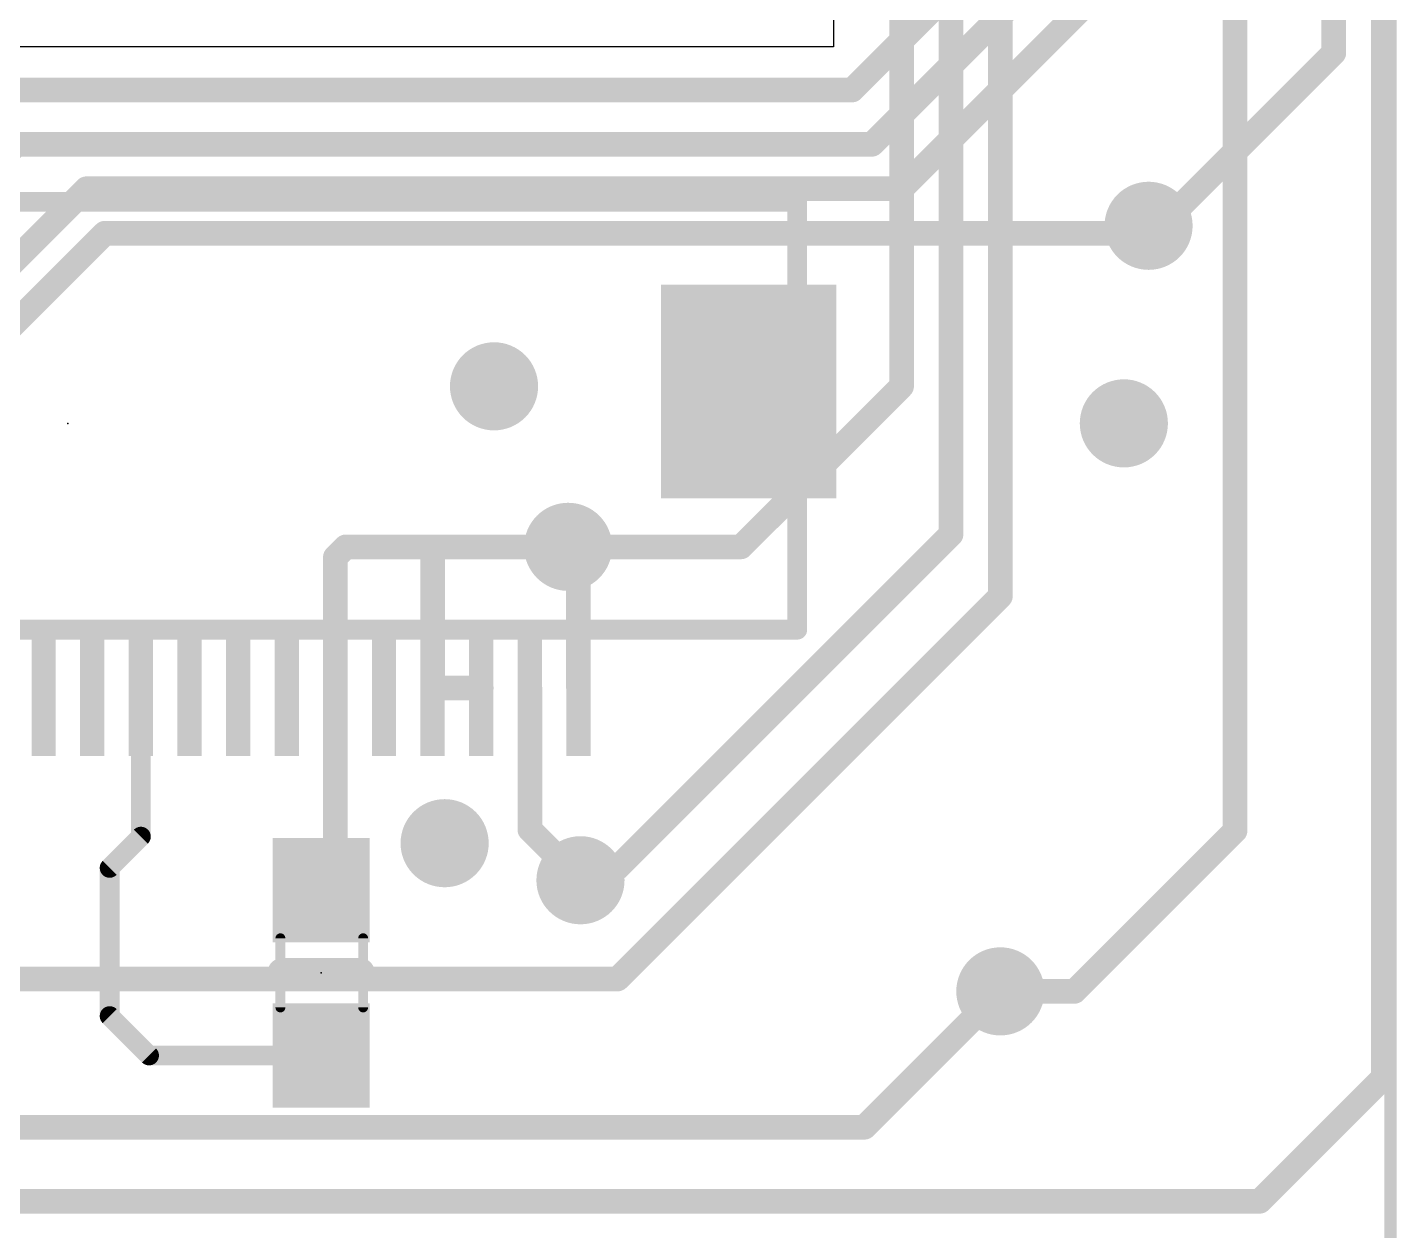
# Model space of a CAD drawing. Extents: x -59 to 59, y -28 to 22.
# Drawn here: x -32.21 to -18.13, y -18.72 to -6.34 of the extents above; entities that cross this region are included whole.
import ezdxf

# ---------------------------------------------------------------- set-up
doc = ezdxf.new("R2010")
doc.units = 0
for name, color, linetype in [('1', 12, 'CONTINUOUS'), ('16', 5, 'CONTINUOUS'), ('18', 110, 'CONTINUOUS'), ('20', 4, 'CONTINUOUS'), ('21', 40, 'CONTINUOUS'), ('22', 6, 'CONTINUOUS'), ('23', 53, 'CONTINUOUS'), ('24', 53, 'CONTINUOUS'), ('51', 253, 'CONTINUOUS')]:
    doc.layers.add(name, color=color, linetype=linetype)

# ---------------------------------------------------------------- blocks, each defined once
blk = doc.blocks.new('RECT')
blk.add_solid([(-0.5, -0.5), (0.5, -0.5), (-0.5, 0.5), (0.5, 0.5)])
blk = doc.blocks.new('ROUNDV')
at = {"const_width": 0.5}
blk.add_lwpolyline([(0, -0.25, 1), (0, 0.25, 1), (0, -0.25)], format="xyb", dxfattribs=at)

msp = doc.modelspace()

# ---------------------------------------------------------------- linework, layer by layer
at = {"layer": '1'}
for points, const_width in [([(-19.796, -3.0596), (-19.796, -14.605)], 0.254), ([(-23.733, -6.985), (-21.3962, -4.6482)], 0.254), ([(-18.272, -17.145), (-18.272, -4.788)], 0.254), ([(-23.5298, -7.5438), (-20.939, -4.953)], 0.254), ([(-23.225, -8.001), (-20.431, -5.207)], 0.254), ([(-32.877, -6.985), (-23.733, -6.985)], 0.254), ([(-33.9106, -9.1265), (-32.3279, -7.5438)], 0.254), ([(-32.3279, -7.5438), (-23.5298, -7.5438)], 0.254), ([(-34.5475, -10.9415), (-31.607, -8.001)], 0.254), ([(-31.607, -8.001), (-23.225, -8.001)], 0.254), ([(-20.685, -8.382), (-20.7612, -8.4582)], 0.254), ([(-34.0475, -11.0881), (-31.4176, -8.4582)], 0.254), ([(-31.4176, -8.4582), (-20.7612, -8.4582)], 0.254), ([(-28.94, -11.684), (-29.0475, -11.7915)], 0.254), ([(-29.0475, -11.7915), (-29.0475, -13.136)], 0.254), ([(-28.051, -11.684), (-28.94, -11.684)], 0.254), ([(-26.654, -11.684), (-28.051, -11.684)], 0.254), ([(-28.0475, -11.6875), (-28.051, -11.684)], 0.254), ([(-28.0475, -13.136), (-28.0475, -11.6875)], 0.254), ([(-26.5475, -11.7905), (-26.654, -11.684)], 0.254), ([(-26.5475, -13.136), (-26.5475, -11.7905)], 0.254), ([(-31.0475, -13.136), (-31.0475, -14.6645)], 0.2032), ([(-29.0475, -13.136), (-29.0475, -15.069)], 0.254), ([(-28.0475, -13.136), (-27.5475, -13.136)], 0.254), ([(-27.0475, -14.5925), (-27.0475, -13.136)], 0.254), ([(-26.527, -15.113), (-27.0475, -14.5925)], 0.254), ([(-19.796, -14.605), (-21.447, -16.256)], 0.254), ([(-31.0475, -14.6645), (-31.369, -14.986)], 0.2032), ([(-31.369, -14.986), (-31.369, -16.51)], 0.2032), ([(-29.0475, -15.069), (-29.194, -15.2155)], 0.254), ([(-21.447, -16.256), (-22.209, -16.256)], 0.254), ([(-31.369, -16.51), (-30.9635, -16.9155)], 0.2032), ([(-30.9635, -16.9155), (-29.194, -16.9155)], 0.2032), ([(-19.542, -18.415), (-18.272, -17.145)], 0.254), ([(-38.211, -18.415), (-19.542, -18.415)], 0.254)]:
    msp.add_lwpolyline(points, dxfattribs=dict(at, const_width=const_width))
for points, const_width in [([(-23.7779, -6.9401, 1), (-23.6881, -7.0299)], 0.127), ([(-23.733, -7.0485, 1), (-23.733, -6.9215)], 0.127), ([(-32.283, -7.5887, 1), (-32.3728, -7.4989)], 0.127), ([(-23.5747, -7.4989, 1), (-23.4849, -7.5887)], 0.127), ([(-23.5298, -7.6073, 1), (-23.5298, -7.4803)], 0.127), ([(-31.607, -7.9375, 1), (-31.607, -8.0645)], 0.127), ([(-31.5621, -8.0459, 1), (-31.6519, -7.9561)], 0.127), ([(-23.225, -8.0645, 1), (-23.225, -7.9375)], 0.127), ([(-23.2699, -7.9561, 1), (-23.1801, -8.0459)], 0.127), ([(-20.6401, -8.4269, 1), (-20.7299, -8.3371)], 0.127), ([(-31.4176, -8.3947, 1), (-31.4176, -8.5217)], 0.127), ([(-31.3727, -8.5031, 1), (-31.4625, -8.4133)], 0.127), ([(-20.8061, -8.4133, 1), (-20.7163, -8.5031)], 0.127), ([(-20.7612, -8.5217, 1), (-20.7612, -8.3947)], 0.127), ([(-28.984, -11.7915, 1), (-29.111, -11.7915)], 0.127), ([(-29.0924, -11.7466, 1), (-29.0026, -11.8364)], 0.127), ([(-28.94, -11.6205, 1), (-28.94, -11.7475)], 0.127), ([(-28.8951, -11.7289, 1), (-28.9849, -11.6391)], 0.127), ([(-28.051, -11.6205, 1), (-28.051, -11.7475)], 0.127), ([(-28.0061, -11.6391, 1), (-28.0959, -11.7289)], 0.127), ([(-27.984, -11.6875, 1), (-28.111, -11.6875)], 0.127), ([(-28.0924, -11.7324, 1), (-28.0026, -11.6426)], 0.127), ([(-28.051, -11.7475, 1), (-28.051, -11.6205)], 0.127), ([(-26.6091, -11.6391, 1), (-26.6989, -11.7289)], 0.127), ([(-26.654, -11.7475, 1), (-26.654, -11.6205)], 0.127), ([(-26.484, -11.7905, 1), (-26.611, -11.7905)], 0.127), ([(-26.5924, -11.8354, 1), (-26.5026, -11.7456)], 0.127), ([(-30.9967, -13.136, 1), (-31.0983, -13.136)], 0.1016), ([(-28.984, -13.136, 1), (-29.111, -13.136)], 0.127), ([(-29.111, -13.136, 1), (-28.984, -13.136)], 0.127), ([(-28.0475, -13.0725, 1), (-28.0475, -13.1995)], 0.127), ([(-28.111, -13.136, 1), (-27.984, -13.136)], 0.127), ([(-27.5475, -13.1995, 1), (-27.5475, -13.0725)], 0.127), ([(-26.984, -13.136, 1), (-27.111, -13.136)], 0.127), ([(-26.611, -13.136, 1), (-26.484, -13.136)], 0.127), ([(-27.0026, -14.5476, 1), (-27.0924, -14.6374)], 0.127), ([(-19.7511, -14.6499, 1), (-19.8409, -14.5601)], 0.127), ([(-31.0983, -14.6645, 1), (-30.9967, -14.6645)], 0.1016), ([(-31.0116, -14.7004, 1), (-31.0834, -14.6286)], 0.1016), ([(-27.111, -14.5925, 1), (-26.984, -14.5925)], 0.127), ([(-19.8595, -14.605, 1), (-19.7325, -14.605)], 0.127), ([(-31.3182, -14.986, 1), (-31.4198, -14.986)], 0.1016), ([(-31.4049, -14.9501, 1), (-31.3331, -15.0219)], 0.1016), ([(-29.111, -15.069, 1), (-28.984, -15.069)], 0.127), ([(-29.0026, -15.1139, 1), (-29.0924, -15.0241)], 0.127), ([(-26.5719, -15.1579, 1), (-26.4821, -15.0681)], 0.127), ([(-29.2389, -15.1706, 1), (-29.1491, -15.2604)], 0.127), ([(-22.209, -16.1925, 1), (-22.209, -16.3195)], 0.127), ([(-21.4919, -16.2111, 1), (-21.4021, -16.3009)], 0.127), ([(-21.447, -16.3195, 1), (-21.447, -16.1925)], 0.127), ([(-31.3331, -16.4741, 1), (-31.4049, -16.5459)], 0.1016), ([(-31.4198, -16.51, 1), (-31.3182, -16.51)], 0.1016), ([(-30.9635, -16.8647, 1), (-30.9635, -16.9663)], 0.1016), ([(-30.9994, -16.9514, 1), (-30.9276, -16.8796)], 0.1016), ([(-29.194, -16.9663, 1), (-29.194, -16.8647)], 0.1016), ([(-18.2271, -17.1899, 1), (-18.3169, -17.1001)], 0.127), ([(-18.3355, -17.145, 1), (-18.2085, -17.145)], 0.127), ([(-19.542, -18.4785, 1), (-19.542, -18.3515)], 0.127), ([(-19.5869, -18.3701, 1), (-19.4971, -18.4599)], 0.127)]:
    msp.add_lwpolyline(points, format="xyb", dxfattribs=dict(at, const_width=const_width))
at = {"layer": '16', "const_width": 0.254}
for points in [[(-22.209, 3.175), (-22.209, -12.192)], [(-18.78, 2.921), (-18.78, -6.604)], [(-22.717, 1.778), (-22.717, -11.557)], [(-23.225, 0), (-23.225, -10.033)], [(-18.78, -6.604), (-20.558, -8.382)], [(-20.558, -8.382), (-20.685, -8.382)], [(-23.225, -10.033), (-24.876, -11.684)], [(-22.717, -11.557), (-26.146, -14.986)], [(-24.876, -11.684), (-26.654, -11.684)], [(-22.209, -12.192), (-26.146, -16.129)], [(-26.4, -14.986), (-26.527, -15.113)], [(-26.146, -14.986), (-26.4, -14.986)], [(-26.146, -16.129), (-35.925, -16.129)], [(-22.209, -16.256), (-23.606, -17.653)], [(-38.338, -17.653), (-23.606, -17.653)]]:
    msp.add_lwpolyline(points, dxfattribs=at)
at = {"layer": '16', "const_width": 0.127}
for points in [[(-18.7351, -6.6489, 1), (-18.8249, -6.5591)], [(-18.8435, -6.604, 1), (-18.7165, -6.604)], [(-20.685, -8.3185, 1), (-20.685, -8.4455)], [(-20.6029, -8.3371, 1), (-20.5131, -8.4269)], [(-20.558, -8.4455, 1), (-20.558, -8.3185)], [(-23.2885, -10.033, 1), (-23.1615, -10.033)], [(-23.1801, -10.0779, 1), (-23.2699, -9.9881)], [(-22.7805, -11.557, 1), (-22.6535, -11.557)], [(-22.6721, -11.6019, 1), (-22.7619, -11.5121)], [(-26.654, -11.6205, 1), (-26.654, -11.7475)], [(-24.9209, -11.6391, 1), (-24.8311, -11.7289)], [(-24.876, -11.7475, 1), (-24.876, -11.6205)], [(-22.1641, -12.2369, 1), (-22.2539, -12.1471)], [(-22.2725, -12.192, 1), (-22.1455, -12.192)], [(-26.4, -14.9225, 1), (-26.4, -15.0495)], [(-26.3551, -15.0309, 1), (-26.4449, -14.9411)], [(-26.1909, -14.9411, 1), (-26.1011, -15.0309)], [(-26.146, -15.0495, 1), (-26.146, -14.9225)], [(-26.5719, -15.0681, 1), (-26.4821, -15.1579)], [(-26.1909, -16.0841, 1), (-26.1011, -16.1739)], [(-26.146, -16.1925, 1), (-26.146, -16.0655)], [(-22.1641, -16.3009, 1), (-22.2539, -16.2111)], [(-23.6509, -17.6081, 1), (-23.5611, -17.6979)], [(-23.606, -17.7165, 1), (-23.606, -17.5895)]]:
    msp.add_lwpolyline(points, format="xyb", dxfattribs=at)
at = {"layer": '20'}
for p, q in [((-23.9235, -1.5875), (-23.9235, -6.5405)), ((-23.9235, -6.5405), (-40.116, -6.5405))]:
    msp.add_line(p, q, dxfattribs=at)
at = {"layer": '21'}
for points, const_width in [([(-24.2975, -12.536), (-24.2975, -11.336)], 0.2032), ([(-26.0975, -12.536), (-24.2975, -12.536)], 0.2032), ([(-28.794, -16.0655), (-29.594, -16.0655)], 0.3048)]:
    msp.add_lwpolyline(points, dxfattribs=dict(at, const_width=const_width))
for points, const_width in [([(-24.2467, -11.336, 1), (-24.3483, -11.336)], 0.1016), ([(-26.0975, -12.4852, 1), (-26.0975, -12.5868)], 0.1016), ([(-24.3483, -12.536, 1), (-24.2467, -12.536)], 0.1016), ([(-24.2975, -12.5868, 1), (-24.2975, -12.4852)], 0.1016), ([(-29.594, -15.9893, 1), (-29.594, -16.1417)], 0.1524), ([(-28.794, -16.1417, 1), (-28.794, -15.9893)], 0.1524)]:
    msp.add_lwpolyline(points, format="xyb", dxfattribs=dict(at, const_width=const_width))
at = {"layer": '22', "const_width": 0.127}
msp.add_lwpolyline([(-18.1975, -21.784), (-18.1975, 5.416)], dxfattribs=at)
at = {"layer": '23'}
msp.add_point((-29.194, -16.0655), dxfattribs=at)
at = {"layer": '24'}
msp.add_point((-31.7975, -10.414), dxfattribs=at)
at = {"layer": '51'}
for points, const_width in [([(-24.2975, -8.136), (-39.3975, -8.136)], 0.2032), ([(-24.2975, -12.536), (-24.2975, -8.136)], 0.2032), ([(-24.2975, -12.536), (-39.3975, -12.536)], 0.2032), ([(-29.613, -15.7095), (-29.613, -16.4215)], 0.1016), ([(-28.762, -15.7095), (-28.762, -16.4215)], 0.1016)]:
    msp.add_lwpolyline(points, dxfattribs=dict(at, const_width=const_width))
for points, const_width in [([(-24.2467, -8.136, 1), (-24.3483, -8.136)], 0.1016), ([(-24.2975, -8.1868, 1), (-24.2975, -8.0852)], 0.1016), ([(-24.3483, -12.536, 1), (-24.2467, -12.536)], 0.1016), ([(-24.2975, -12.5868, 1), (-24.2975, -12.4852)], 0.1016), ([(-29.5876, -15.7095, 1), (-29.6384, -15.7095)], 0.0508), ([(-28.7366, -15.7095, 1), (-28.7874, -15.7095)], 0.0508), ([(-29.6384, -16.4215, 1), (-29.5876, -16.4215)], 0.0508), ([(-28.7874, -16.4215, 1), (-28.7366, -16.4215)], 0.0508)]:
    msp.add_lwpolyline(points, format="xyb", dxfattribs=dict(at, const_width=const_width))

# ---------------------------------------------------------------- block references
at = {"layer": '1', "rotation": 180}
for p, xscale, yscale in [((-24.7975, -10.086), 1.8, 2.2), ((-32.0475, -13.136), 0.25, 1.4), ((-31.5475, -13.136), 0.25, 1.4), ((-31.0475, -13.136), 0.25, 1.4), ((-30.5475, -13.136), 0.25, 1.4), ((-30.0475, -13.136), 0.25, 1.4), ((-29.5475, -13.136), 0.25, 1.4), ((-29.0475, -13.136), 0.25, 1.4), ((-28.5475, -13.136), 0.25, 1.4), ((-28.0475, -13.136), 0.25, 1.4), ((-27.5475, -13.136), 0.25, 1.4), ((-27.0475, -13.136), 0.25, 1.4), ((-26.5475, -13.136), 0.25, 1.4)]:
    msp.add_blockref('RECT', p, dxfattribs=dict(at, xscale=xscale, yscale=yscale))
at = {"layer": '1', "xscale": 1.075, "rotation": 270}
for p in [(-29.194, -15.2155), (-29.194, -16.9155)]:
    msp.add_blockref('RECT', p, dxfattribs=at)
at = {"layer": '18', "xscale": 0.9064, "yscale": 0.9064}
for p in [(-20.685, -8.382), (-20.685, -8.382), (-27.416, -10.033), (-27.416, -10.033), (-20.939, -10.414), (-20.939, -10.414), (-26.654, -11.684), (-26.654, -11.684), (-27.924, -14.732), (-27.924, -14.732), (-26.527, -15.113), (-26.527, -15.113), (-22.209, -16.256), (-22.209, -16.256)]:
    msp.add_blockref('ROUNDV', p, dxfattribs=at)
at = {"layer": '51', "xscale": 0.5001, "yscale": 0.95, "rotation": 270}
for p in [(-29.1889, -15.4774), (-29.1889, -16.6457)]:
    msp.add_blockref('RECT', p, dxfattribs=at)

doc.saveas('drawing.dxf')
